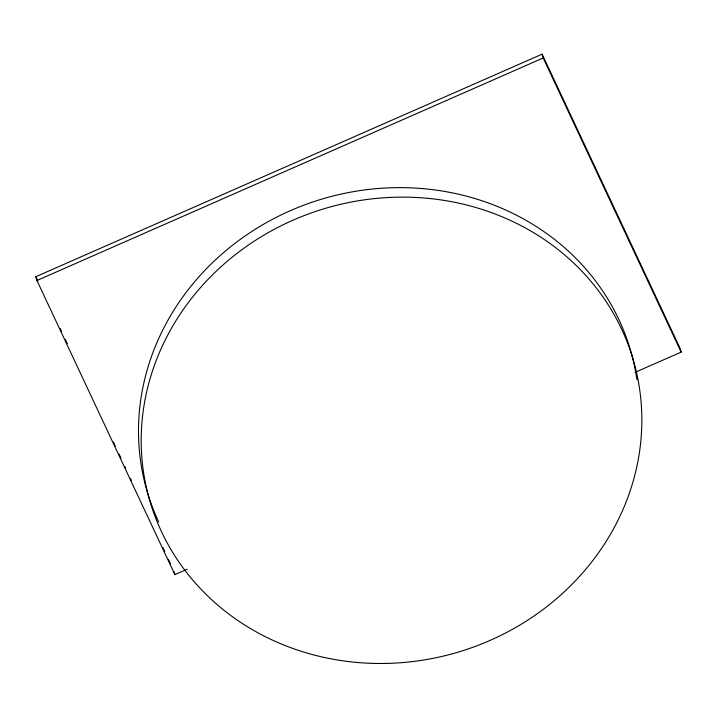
<?xml version="1.0" encoding="UTF-8"?>
<svg xmlns="http://www.w3.org/2000/svg" width="717" height="717" viewBox="0 0 717 717"><rect width="100%" height="100%" fill="white"/><g stroke="black" fill="none" stroke-linecap="round" stroke-linejoin="round"><path stroke-width="1.08" d="M187.191 569.217L174.894 574.622L36.934 280.49L35.85 276.69L542.106 54.169L680.066 348.31L681.15 352.11L635.038 372.374M36.934 280.49L543.19 57.969L542.106 54.169M543.19 57.969L681.15 352.11M35.85 276.69L37.75 280.75M60.111 328.422L61.537 331.46M65.346 339.571L67.246 343.631M113.394 442.013L115.294 446.073M119.103 454.184L121.003 458.244M124.812 466.355L125.762 468.389M130.521 478.526L131.471 480.56M162.867 547.501L164.776 551.552M168.576 559.672L170.485 563.723M174.079 571.772L174.894 574.622M158.699 521.949A251.784 231.6 -15.9 0 1 322.283 198.968A251.784 231.6 -15.9 0 1 636.92 379.643M298.478 650.391A251.784 231.6 -15.9 0 0 639.295 386.983A251.784 231.6 -15.9 0 0 236.771 253.549A251.784 231.6 -15.9 0 0 298.478 650.391"/></g></svg>
